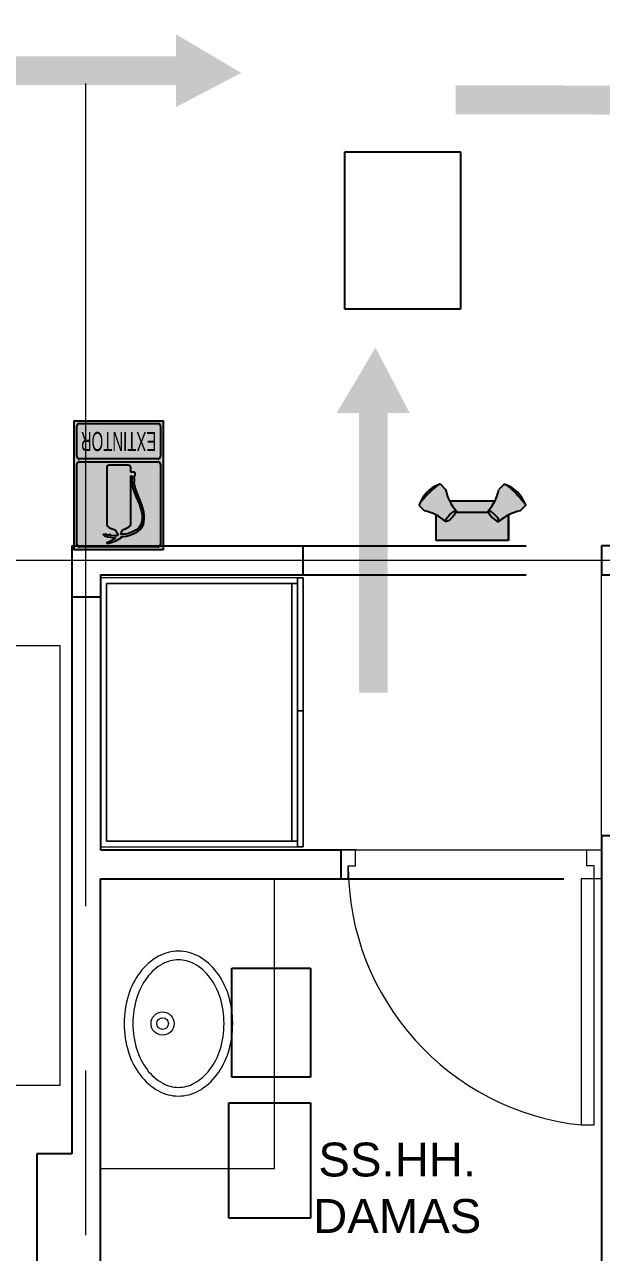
# Model space of a CAD drawing. Header units: millimetres. Extents: x 2107.8 to 2199.3, y 1778.1 to 1795.2.
# Drawn here: x 2179.58 to 2182.21, y 1783.1 to 1788.7 of the extents above; entities that cross this region are included whole.
import ezdxf

# ---------------------------------------------------------------- set-up
doc = ezdxf.new("R2010")
doc.units = ezdxf.units.MM
doc.linetypes.add('CENTRO', pattern=[2, 1.25, -0.25, 0.25, -0.25])
doc.linetypes.add('DASHED', pattern=[19.049999999999997, 12.7, -6.35])
doc.layers.get('0').update_dxf_attribs({"true_color": 0xf7f7f7})
for name, color, linetype in [('0-Simb Color 10', 10, 'Continuous'), ('0-Simb Señalización EX01', 7, 'Continuous'), ('Ruta de evacuacion 2', 10, 'Continuous'), ('TABIQUES_General', 3, 'Continuous'), ('TET-TITULOS', 2, 'Continuous')]:
    doc.layers.add(name, color=color, linetype=linetype)
doc.layers.add('0-Simb Color 255-255-214', color=7, linetype='Continuous', true_color=0xffffd6)
for name, color, linetype, lineweight in [('A_MAMPARAS_PUERTAS', 251, 'Continuous', 5), ('AR_EJES', 8, 'CENTRO', 5), ('MOBILIARIOS', 7, 'Continuous', 5), ('TEXTURAS', 253, 'Continuous', 0)]:
    doc.layers.add(name, color=color, linetype=linetype, lineweight=lineweight)
doc.styles.add('COMIN Simb Señalizacion', font='arial.ttf')
doc.styles.add('TEXTO-100', font='arial.ttf', dxfattribs={"height": 0.15})
picture_1 = doc.add_image_def('image2.png', size_in_pixel=(403, 569))
picture_2 = doc.add_image_def('image3.png', size_in_pixel=(376, 512))
picture_3 = doc.add_image_def('image4.png', size_in_pixel=(334, 463))

# ---------------------------------------------------------------- blocks, each defined once
blk = doc.blocks.new('A$C315A2A83')
at = {"layer": 'A_MAMPARAS_PUERTAS', "color": 251, "lineweight": 0}
for points in [[(0.1001035234548908, 0.8750001739967956), (0.05510352345481806, 0.8750001739967956), (0.05510352345481806, 0.8500001739969321), (-4.761350282933563e-07, 0.8500001739969321), (-4.761350282933563e-07, 0.9000001739968866), (0.1001035234548908, 0.9000001739968866)], [(0.9501035234547999, 0.8300001739969503), (0.9501035234547999, 0.875000173997023), (0.1001035234548908, 0.8750001739967956), (0.1001035234548908, 0.8300001739967229)], [(0.1001035234548908, 0.02500017399665921), (0.05510352345481806, 0.02500017399665921), (0.05510352345481806, 0.05000017399675016), (-4.761350282933563e-07, 0.05000017399675016), (-4.761350282933563e-07, 1.739967956382316e-07), (0.1001035234548908, 1.739967956382316e-07)]]:
    blk.add_lwpolyline(points, close=True, dxfattribs=at)
blk.add_arc((0.05429313398053637, 0.9259322219211299), 0.9009324123975565, 270.0515376095437, 353.8875086987646, dxfattribs=at)
blk = doc.blocks.new('SAPLS501')
at = {"color": 251, "lineweight": 0}
for points in [[(0, -0.1005673471083952, 0.07537344903932827), (-0.09867431821373174, -0.11552718367669, 0.08573328711956744), (-0.1769534719919292, -0.1554848256359165, 0.1060843289477044), (-0.2325021243595913, -0.2192815635788037, 0.1269298354248012), (-0.2502499999999976, -0.2880673471083952, 0.1269298354248071), (-0.2325021243595913, -0.3568531306379867, 0.1060843289477036), (-0.1769534719919292, -0.4206498685808739, 0.08573328711956761), (-0.09867431821373174, -0.4606075105401004, 0.07537344903933109), (0, -0.4755673471083952, 0.07537344903932854), (0.09867431821373884, -0.4606075105401004, 0.08573328711956285), (0.1769534719919346, -0.4206498685808739, 0.1060843289477047), (0.2325021243595931, -0.3568531306379938, 0.1269298354248172), (0.2502500000000012, -0.2880673471083952, 0.1269298354248121), (0.2325021243595931, -0.2192815635787966, 0.1060843289476958), (0.1769534719919346, -0.1554848256359165, 0.08573328711956296), (0.09867431821373884, -0.11552718367669, 0.07537344903933)], [(0, -0.1305673471083963, 0.07537344903932752), (-0.08978221124102959, -0.144179067272475, 0.08573328711956592), (-0.1589649866934693, -0.1794934573476041, 0.106084328947705), (-0.2062471622265747, -0.2337962789874553, 0.1269298354248007), (-0.2202500000000001, -0.2880673471084094, 0.126929835424808), (-0.2062471622265747, -0.3423384152293494, 0.1060843289477036), (-0.1589649866934693, -0.3966412368692005, 0.08573328711956575), (-0.08978221124102248, -0.4319556269443297, 0.07537344903933083), (0, -0.4455673471084083, 0.07537344903932935), (0.08978221124102959, -0.4319556269443297, 0.08573328711956257), (0.1589649866934693, -0.3966412368692005, 0.106084328947704), (0.2062471622265747, -0.3423384152293494, 0.1269298354248172), (0.2202500000000001, -0.2880673471084094, 0.1269298354248129), (0.2062471622265747, -0.2337962789874553, 0.1060843289476961), (0.1589649866934693, -0.1794934573476041, 0.08573328711956263), (0.08978221124102959, -0.144179067272475, 0.07537344903932947)]]:
    blk.add_lwpolyline(points, format="xyb", close=True, dxfattribs=at)
for radius in [0.04000000000000002, 0.02000000000000002]:
    blk.add_circle((0, -0.2333280321565923), radius, dxfattribs=at)
blk = doc.blocks.new('A$C0ACE400C')
at = {"layer": '0-Simb Color 10', "linetype": 'Continuous', "transparency": 33554687}
h = blk.add_hatch(color=256, dxfattribs=at)
h.dxf.hatch_style = 1
edge = h.paths.add_edge_path()
edge.add_line((-0.328595308979402, 0.6002599082991082), (-0.3685077059503783, 0.640172305270994))
edge.add_ellipse((-0.4483338345876291, 0.5603461766362443), major_axis=(-0.0798261286354013, -0.0798261286354013), ratio=0.1243634635091402, start_angle=179.9999999999999, end_angle=208.4524297163226)
edge.add_ellipse((-0.4483338345876291, 0.5603461766362443), major_axis=(-0.0798261286354013, -0.0798261286354013), ratio=0.1243634635091402, start_angle=208.4524297163226, end_angle=331.5475702857277)
edge.add_ellipse((-0.4483338345876291, 0.5603461766362443), major_axis=(-0.0798261286354013, -0.0798261286354013), ratio=0.1243634635091402, start_angle=331.5475702857277, end_angle=359.9999999999999)
edge.add_line((-0.5281599632235157, 0.4805200480021767), (-0.4882459581476724, 0.4406060429265608))
edge.add_arc((-0.5579262026953984, 0.1016831742296063), 0.3460116290040408, 63.065103868920005, 78.38225925947268, ccw=False)
edge.add_line((-0.4011906242508303, 0.4101600872322706), (-0.4011906242508303, 0.2162247341944976))
edge.add_line((-0.4011906242508303, 0.2162247341944976), (0.1444022172345285, 0.2162247341944976))
edge.add_line((0.1444022172345285, 0.2162247341944976), (0.1444022172345285, 0.4101600872318159))
edge.add_arc((0.3011377956800061, 0.1016831742293789), 0.346011629004191, 101.61774074020963, 116.93489613123131, ccw=False)
edge.add_line((0.231457551134099, 0.4406060429270156), (0.2713715562090329, 0.4805200480021767))
edge.add_ellipse((0.1915454275731463, 0.5603461766362443), major_axis=(0.0798261286354013, -0.0798261286354013), ratio=0.1243634635091402, start_angle=1.017777498068325e-13, end_angle=28.45242972269451)
edge.add_ellipse((0.1915454275731463, 0.5603461766362443), major_axis=(0.0798261286354013, -0.0798261286354013), ratio=0.1243634635091402, start_angle=28.45242972269451, end_angle=151.5475702813779)
edge.add_ellipse((0.1915454275731463, 0.5603461766362443), major_axis=(0.0798261286354013, -0.0798261286354013), ratio=0.1243634635091402, start_angle=151.5475702813779, end_angle=180)
edge.add_line((0.1117192989358955, 0.640172305270994), (0.07180690196400974, 0.6002599082991082))
edge.add_arc((-0.267116515192356, 0.669937485101741), 0.3460116290043061, 318.48939807515546, 348.38271024825394, ccw=False)
edge.add_ellipse((0.03189317030137317, 0.400693919365267), major_axis=(0.03991306431777999, -0.03991306431777999), ratio=0.2487269270177859, start_angle=-145.50273169015082, end_angle=179.9519534075623, ccw=False)
edge.add_line((-0.006623890762512019, 0.427965817039194), (-0.2501645162528803, 0.427965817039194))
edge.add_ellipse((-0.2886815773167655, 0.400693919365267), major_axis=(-0.03991306431777999, -0.03991306431777999), ratio=0.2487269270177859, start_angle=180.0480465924413, end_angle=505.50273169015077, ccw=False)
edge.add_arc((0.01032810817696372, 0.669937485101741), 0.3460116290043057, 191.6172897517461, 221.5106019248445, ccw=False)
h = blk.add_hatch(color=256, dxfattribs=at)
h.dxf.hatch_style = 1
edge = h.paths.add_edge_path()
edge.add_ellipse((0.1915454275731463, 0.5603461766362443), major_axis=(0.0798261286354013, -0.0798261286354013), ratio=0.1243634635091402, start_angle=28.45242972269449, end_angle=151.5475702813779, ccw=False)
edge.add_arc((0.04100574130461609, 0.4098064903687373), 0.2409747204765024, 20.6762982267718, 69.32370177386714)
edge = h.paths.add_edge_path()
edge.add_ellipse((-0.4483338345876291, 0.5603461766362443), major_axis=(-0.0798261286354013, -0.0798261286354013), ratio=0.1243634635091402, start_angle=208.4524297163226, end_angle=331.5475702857277, ccw=False)
edge.add_arc((-0.2977941483209179, 0.4098064903687373), 0.2409747204765034, 110.6762982250888, 159.3237017752529)
h = blk.add_hatch(color=256, dxfattribs=at)
h.dxf.hatch_style = 1
edge = h.paths.add_edge_path()
edge.add_line((0.04107669908989919, 0.5126447958996323), (-0.2978651061052915, 0.5126447958996323))
edge.add_arc((0.01032810817696372, 0.669937485101741), 0.3460116290043056, 207.0384201548007, 221.5106018771418)
edge.add_ellipse((-0.2886815773167655, 0.400693919365267), major_axis=(-0.03991306431777999, -0.03991306431777999), ratio=0.2487269270177859, start_angle=505.50273169015077, end_angle=540.0480465924413, ccw=False)
edge.add_line((-0.2501645162528803, 0.427965817039194), (-0.006623890762512019, 0.427965817039194))
edge.add_ellipse((0.03189317030137317, 0.400693919365267), major_axis=(0.03991306431777999, -0.03991306431777999), ratio=0.2487269270177859, start_angle=-180, end_angle=-145.50273169015082, ccw=False)
edge.add_ellipse((0.03189317030137317, 0.400693919365267), major_axis=(0.03991306431777999, -0.03991306431777999), ratio=0.2487269270177859, start_angle=-145.5027316901508, end_angle=179.9519534075623)
edge.add_arc((-0.267116515192356, 0.669937485101741), 0.3460116290043062, 318.4893980740079, 332.9615798451993)
h = blk.add_hatch(color=256, dxfattribs=at)
h.dxf.hatch_style = 1
edge = h.paths.add_edge_path()
edge.add_ellipse((0.03189317030137317, 0.400693919365267), major_axis=(0.03991306431777999, -0.03991306431777999), ratio=0.2487269270177859, start_angle=-145.5027316901508, end_angle=179.9519534075623)
edge.add_ellipse((0.03189317030137317, 0.400693919365267), major_axis=(0.03991306431777999, -0.03991306431777999), ratio=0.2487269270177859, start_angle=179.9519534075623, end_angle=180)
edge.add_ellipse((0.03189317030137317, 0.400693919365267), major_axis=(0.03991306431777999, -0.03991306431777999), ratio=0.2487269270177859, start_angle=-180, end_angle=-145.5027316901508)
edge = h.paths.add_edge_path()
edge.add_ellipse((-0.2886815773167655, 0.400693919365267), major_axis=(-0.03991306431777999, -0.03991306431777999), ratio=0.2487269270177859, start_angle=180.0480465924413, end_angle=505.5027316901508)
edge.add_ellipse((-0.2886815773167655, 0.400693919365267), major_axis=(-0.03991306431777999, -0.03991306431777999), ratio=0.2487269270177859, start_angle=505.5027316901508, end_angle=540.0480465924412)
at = {"color": 0, "linetype": 'ByBlock', "lineweight": -2}
for p, q in [((-0.3685077059512878, 0.6401723052716761), (-0.3285946416340266, 0.6002592409535055)), ((0.111719298936805, 0.6401723052716761), (0.07180623461863433, 0.6002592409535055)), ((0.111719298936805, 0.6401723052716761), (0.07180623461863433, 0.6002592409535055)), ((-0.5281599632221514, 0.4805200480006988), (-0.4882468989039808, 0.4406069836827555)), ((0.04107669908989919, 0.5126447958996323), (-0.2978651061052915, 0.5126447958996323)), ((0.2713715562076686, 0.4805200480006988), (0.2314584918899527, 0.4406069836827555)), ((0.2713715562076686, 0.4805200480006988), (0.2314584918899527, 0.4406069836827555)), ((-0.4011906242508303, 0.4101600872319295), (-0.4011906242508303, 0.2162247341944976)), ((-0.006623890762057272, 0.427965817039194), (-0.2501645162524255, 0.427965817039194)), ((0.1444022172345285, 0.2162247341944976), (0.1444022172345285, 0.4101600872319295)), ((0.1444022172345285, 0.4101600872319295), (0.1444022172345285, 0.2162247341944976)), ((0.1444022172345285, 0.2162247341944976), (-0.4011906242508303, 0.2162247341944976))]:
    blk.add_line(p, q, dxfattribs=at)
for centre, radius, start, end in [((-0.2977941483209179, 0.409806490368851), 0.2409747204764739, 110.6762982253091, 159.3237017745674), ((0.01032810817696372, 0.6699374851016273), 0.3460116290040964, 191.6175138763251, 221.5125861202359), ((-0.267116515192356, 0.6699374851016273), 0.3460116290040964, 318.487413879764, 348.3824861236748), ((-0.267116515192356, 0.6699374851016273), 0.3460116290040964, 318.487413879764, 348.3824861236748), ((0.04100574130461609, 0.409806490368851), 0.2409747204764739, 20.67629822543263, 69.32370177469087), ((0.04100574130461609, 0.409806490368851), 0.2409747204764739, 20.67629822543263, 69.32370177469087), ((-0.5579262026953984, 0.1016831742296063), 0.3460116290040944, 48.48741387974564, 78.38248612375536), ((0.3011377956800061, 0.1016831742296063), 0.3460116290040944, 101.6175138762715, 131.5125861202544), ((0.3011377956800061, 0.1016831742296063), 0.3460116290040944, 101.6175138762715, 131.5125861202544)]:
    blk.add_arc(centre, radius, start, end, dxfattribs=at)
for centre, major_axis, ratio, end_param in [((-0.4483338345876291, 0.5603461766362443), (-0.0798261286354013, -0.0798261286354013), 0.1243634635091402, 6.283185307179584), ((-0.2886815773167655, 0.400693919365267), (-0.03991306431777999, -0.03991306431777999), 0.2487269270177859, 9.42477796076938)]:
    blk.add_ellipse(centre, major_axis=major_axis, ratio=ratio, start_param=3.141592653589792, end_param=end_param, dxfattribs=at)
at = {"color": 0, "linetype": 'ByBlock', "lineweight": -2, "extrusion": (0, 0, -1)}
for centre, major_axis, ratio, end_param in [((0.1915454275731463, 0.5603461766362443), (0.0798261286354013, -0.0798261286354013), 0.1243634635091402, 6.283185307179584), ((0.1915454275731463, 0.5603461766362443), (0.0798261286354013, -0.0798261286354013), 0.1243634635091402, 6.283185307179584), ((0.03189317030137317, 0.400693919365267), (0.03991306431777999, -0.03991306431777999), 0.2487269270177859, 9.42477796076938), ((0.03189317030137317, 0.400693919365267), (0.03991306431777999, -0.03991306431777999), 0.2487269270177859, 9.42477796076938)]:
    blk.add_ellipse(centre, major_axis=major_axis, ratio=ratio, start_param=3.141592653589792, end_param=end_param, dxfattribs=at)
blk = doc.blocks.new('COMIN Simb Señalización EX01')
at = {"layer": '0-Simb Color 10'}
h = blk.add_hatch(color=256, dxfattribs=at)
h.paths.add_polyline_path([(9.65030243516776, 13.68562749057321, 0.4142135623730951), (9.088966440936927, 14.24696348480404), (-9.0889664409367, 14.24696348480393, 0.4142135623730951), (-9.650302435167534, 13.6856274905731), (-9.65030243516776, -4.864732852691417, 0.4142135623730951), (-9.088966440936927, -5.426068846922249), (9.088966440936927, -5.426068846922134, 0.4142135623730951), (9.65030243516776, -4.864732852691303)])
h.paths.add_polyline_path([(2.757931107534204, -4.069131529354876, -0.4142135623730951), (2.196595113303374, -4.630467523585707), (-2.22878402234437, -4.630467523585592, -0.4142135623730951), (-2.790120016575201, -4.069131529354763), (-2.790120016575201, -2.980223247929643), (-3.685668698207792, -2.980223247929643), (-3.815071776300555, -2.872763518175588), (-3.815071776300555, -2.161473009312658), (-3.567824389215274, -2.04326676895539), (-3.567824389215275, -1.688648719918091), (-3.675323096995271, -1.591934156697562), (-3.675323096995271, -0.7644911462307397), (-3.600073462762566, -0.7000154427851158), (-3.600073462762565, -0.4743488006388358), (-3.782821804775494, 0.5142838044591858), (-4.04081888304336, 1.223520574568716), (-4.804985343707128, 3.173165149044745), (-5.310230707038004, 4.537908824386663), (-5.590293791606657, 5.274318654951005), (-5.783791824801942, 6.133999853158243), (-5.912790812924866, 6.875474811007958), (-5.923540504107222, 7.692171310871342), (-5.816041796327226, 8.62707472312719), (-5.695851071574907, 9.07229248953558), (-5.373354050256684, 9.663323019287656), (-4.964858601501188, 10.24360771047145), (-4.534862872402977, 10.57673408237179), (-3.943618183656788, 10.94209864201253), (-3.363124084070952, 11.25373266474115), (-2.610631333654483, 11.53312917176459), (-1.804390127325862, 11.76954165247934), (-1.100815610712538, 11.81308077964195), (-0.6278202189068908, 11.81308077964195), (-0.6278202189068907, 12.04949326035693), (0.5224182890826797, 12.75873003046626), (1.737155842144602, 13.19931680415584), (2.618647580683728, 13.42498277426716), (2.704646906099015, 13.19931680415584), (2.371400193598447, 13.11334875153852), (0.8556650015832477, 12.39336547082576), (0.7696656761679609, 12.12471547440555), (1.145912051376176, 12.12471547440555), (1.855405139084942, 12.02800158321997), (2.511148872903496, 11.90979534286271), (3.295890696867444, 11.66263702357946), (3.50013842124508, 11.49070091834506), (3.564638364295433, 11.37249467798756), (2.941144602001941, 11.27578078680198), (2.801395922696672, 11.39398635512428), (2.618647580683727, 11.52293843405027), (2.371400193598443, 11.50144675691331), (2.059652863462816, 11.36174883941908), (1.85540513908495, 11.46920856917313), (1.812405476377308, 11.59816064809911), (1.113662079851116, 11.66263702357946), (0.4235922500386152, 11.65101552349415), (0.2934178090918067, 11.61323640773662), (0.2934178090918067, 11.40335317801168), (0.1800400412355429, 11.3571790018791), (0.1800400412355429, 11.22705153385664), (0.4387384400959036, 11.09975266086439), (0.5240157914311109, 10.64916667941633), (0.8070315439526893, 10.28820710470347, -0.1204073451039725), (2.572645685217708, 9.454492482403161, -0.2262401166321372), (2.757931107534432, 9.065963545779825)], flags=16)
h.paths.add_polyline_path([(-0.6752837288174759, 10.67093053070084), (-0.9942321058408652, 10.25341138480826, 0.1106209112292246), (-2.60483459425838, 9.454492482403051, 0.2262401166321635), (-2.790120016575201, 9.065963545779708), (-2.790120016575201, -2.185018425202997), (-2.965425919316431, -2.185018425202998), (-3.083674318279008, -1.980844132228184), (-3.083674318279008, -1.65846427093129), (-3.008425582024073, -1.593987895450709), (-3.008425582024074, -0.7665448849838867), (-3.083674318279008, -0.702069181538491), (-3.105174598621715, -0.1002921411829897), (-3.244923277927, 0.6519286552349965), (-3.578169990427567, 1.576085556887606), (-4.052332753258022, 2.75377704526157), (-4.697325897916696, 4.322694341543181), (-5.191821570065028, 5.730422043193803), (-5.406911477329687, 6.734386453238585), (-5.439161448854748, 7.744511407508295), (-5.36391181462204, 8.410764151309193), (-5.116664427536535, 9.09850857224682), (-4.686668698438325, 9.81849185295982), (-3.964751191115509, 10.39153469571238), (-3.180008469174039, 10.79988328166155), (-2.287767937430327, 11.15450133069884), (-1.739522911391765, 11.30494575879652), (-0.4602863132572567, 11.30494575879652), (-0.4602863132572567, 11.1974853570075), (-0.5785347122198358, 11.1974853570075), (-0.675283728817476, 11.09002562725345)], flags=0)
h.paths.add_polyline_path([(9.088966440936927, -14.24696348480393, 0.4142135623730951), (9.65030243516776, -13.6856274905731), (9.650302435167987, -6.636261960729938, 0.4142135623730951), (9.088966440937156, -6.074925966499107), (-9.088966440936927, -6.074925966499222, 0.4142135623730951), (-9.65030243516776, -6.636261960730053), (-9.65030243516776, -13.6856274905731, 0.4142135623730951), (-9.088966440936927, -14.24696348480393)])
at = {"layer": '0-Simb Color 255-255-214'}
blk.add_hatch(color=256, dxfattribs=at).paths.add_polyline_path([(-10.31153373395409, 14.90819478359026), (10.31153373395409, 14.90819478359026), (10.31153373395409, -14.90819478359026), (-10.31153373395409, -14.90819478359026)])
for p, q in [((-9.0889664409367, 14.24696348480393), (9.088966440936927, 14.24696348480404)), ((-9.65030243516776, -4.864732852691417), (-9.650302435167534, 13.6856274905731)), ((9.65030243516776, 13.68562749057321), (9.65030243516776, -4.864732852691303)), ((9.088966440936927, -5.426068846922134), (-9.088966440936927, -5.426068846922249)), ((-9.65030243516776, -13.6856274905731), (-9.65030243516776, -6.636261960730053)), ((-9.088966440936927, -6.074925966499222), (9.088966440937156, -6.074925966499107)), ((9.650302435167987, -6.636261960729938), (9.65030243516776, -13.6856274905731)), ((9.088966440936927, -14.24696348480393), (-9.088966440936927, -14.24696348480393))]:
    blk.add_line(p, q, dxfattribs=at)
for points in [[(0.8070315439526893, 10.28820710470347), (0.5240157914311112, 10.64916667941634), (0.4387384400959036, 11.09975266086439), (0.1800400412355429, 11.22705153385664), (0.1800400412355429, 11.3571790018791), (0.2934178090918067, 11.40335317801168), (0.2934178090918067, 11.61323640773662), (0.4235922500386096, 11.65101552349415), (1.11366207985111, 11.66263702357946), (1.812405476377307, 11.59816064809911), (1.85540513908495, 11.46920856917313), (2.059652863462815, 11.36174883941908), (2.371400193598447, 11.50144675691331), (2.618647580683727, 11.52293843405027), (2.801395922696656, 11.3939863551243), (2.941144602001941, 11.27578078680198), (3.564638364295433, 11.37249467798756), (3.500138421245083, 11.49070091834505), (3.295890696867445, 11.66263702357946), (2.511148872903504, 11.90979534286271), (1.85540513908495, 12.02800158321997), (1.145912051376171, 12.12471547440555), (0.7696656761679606, 12.12471547440555), (0.8556650015832474, 12.39336547082575), (2.371400193598447, 13.11334875153852), (2.704646906099014, 13.19931680415584), (2.618647580683727, 13.42498277426716), (1.737155842144602, 13.19931680415584), (0.5224182890826797, 12.75873003046626), (-0.6278202189068907, 12.04949326035694), (-0.6278202189068907, 11.81308077964195), (-1.100815610712515, 11.81308077964195), (-1.804390127325859, 11.76954165247934), (-2.610631333654509, 11.53312917176458), (-3.363124084070932, 11.25373266474116), (-3.943618183656781, 10.94209864201252), (-4.534862872402981, 10.57673408237178), (-4.964858601501192, 10.24360771047145), (-5.373354050256693, 9.663323019287645), (-5.695851071574907, 9.072292489535585), (-5.816041796327226, 8.62707472312718), (-5.923540504107223, 7.692171310871344), (-5.912790812924866, 6.875474811007961), (-5.783791824801938, 6.133999853158229), (-5.590293791606653, 5.274318654951002), (-5.310230707038044, 4.537908824386704), (-4.80498534370713, 3.173165149044733), (-4.040818883043357, 1.223520574568738), (-3.782821804775494, 0.5142838044591826), (-3.600073462762566, -0.4743488006388361), (-3.600073462762566, -0.7000154427851158), (-3.675323096995271, -0.7644911462307391), (-3.675323096995271, -1.591934156697561), (-3.567824389215275, -1.688648719918091), (-3.567824389215275, -2.04326676895539), (-3.815071776300555, -2.161473009312658), (-3.815071776300555, -2.872763518175588), (-3.685668698207791, -2.980223247929643), (-2.790120016575201, -2.980223247929643)], [(-2.790120016575201, -2.185018425202997), (-2.96542591931643, -2.185018425202997), (-3.083674318279008, -1.980844132228185), (-3.083674318279008, -1.65846427093129), (-3.008425582024074, -1.593987895450709), (-3.008425582024074, -0.7665448849838868), (-3.083674318279008, -0.7020691815384908), (-3.105174598621715, -0.1002921411829902), (-3.244923277927, 0.6519286552349968), (-3.578169990427568, 1.576085556887619), (-4.052332753258042, 2.753777045261585), (-4.697325897916699, 4.322694341543183), (-5.191821570065031, 5.730422043193811), (-5.406911477329687, 6.734386453238585), (-5.439161448854747, 7.744511407508298), (-5.363911814622043, 8.410764151309193), (-5.116664427536534, 9.098508572246828), (-4.686668698438325, 9.818491852959825), (-3.96475119111551, 10.39153469571238), (-3.180008469174026, 10.79988328166155), (-2.287767937430317, 11.15450133069885), (-1.739522911391759, 11.30494575879652), (-0.4602863132572566, 11.30494575879652), (-0.4602863132572566, 11.19748535700751), (-0.5785347122198345, 11.19748535700751), (-0.675283728817476, 11.09002562725345), (-0.675283728817476, 10.67093053070084), (-0.9942321058408652, 10.25341138480826)], [(-2.790120016575201, 9.065963545779708), (-2.790120016575201, -2.185018425202997)]]:
    blk.add_lwpolyline(points, dxfattribs=at)
blk.add_lwpolyline([(-2.790120016575201, -2.980223247929643), (-2.790120016575201, -4.069131529354763, 0.4142135623730951), (-2.22878402234437, -4.630467523585592), (2.196595113303374, -4.630467523585707, 0.4142135623730951), (2.757931107534204, -4.069131529354876), (2.757931107534432, 9.065963545779825)], format="xyb", dxfattribs=at)
for centre, radius, start, end in [((-9.0889664409367, 13.6856274905731), 0.5613359942308307, 90, 180), ((9.088966440936927, 13.68562749057321), 0.5613359942308307, 0, 90), ((-2.290120016575201, 9.065963545779708), 0.5, 129.0080192007688, 180), ((-0.016094454520271, 6.258579343931613), 4.112837986080368, 103.758233649407, 129.008019200778), ((-0.016094454520271, 6.258579343931613), 4.112837986080368, 50.99198079922202, 78.45510137958536), ((2.257931107534432, 9.065963545779825), 0.5, 0, 50.99198079921285), ((-9.088966440936927, -4.864732852691417), 0.5613359942308307, 180, 270), ((9.088966440936927, -4.864732852691303), 0.5613359942308307, 270, 0), ((-9.088966440936927, -6.636261960730053), 0.5613359942308307, 90, 180), ((9.088966440937156, -6.636261960729938), 0.5613359942308307, 0, 90), ((-9.088966440936927, -13.6856274905731), 0.5613359942308307, 180, 270), ((9.088966440936927, -13.6856274905731), 0.5613359942308307, 270, 0)]:
    blk.add_arc(centre, radius, start, end, dxfattribs=at)
at = {"layer": '0-Simb Señalización EX01'}
blk.add_lwpolyline([(-10.31153373395409, 14.90819478359026), (10.31153373395409, 14.90819478359026), (10.31153373395409, -14.90819478359026), (-10.31153373395409, -14.90819478359026)], close=True, dxfattribs=at)
at = {"layer": '0-Simb Color 255-255-214', "style": 'COMIN Simb Señalizacion', "width": 0.56}
blk.add_text('EXTINTOR', height=4.410585422119311, dxfattribs=at).set_placement((-8.690378652560637, -12.31811839148463))

msp = doc.modelspace()

# ---------------------------------------------------------------- hatches: boundary and pattern name
at = {"layer": 'Ruta de evacuacion 2', "ltscale": 0.5}
h = msp.add_hatch(color=1, dxfattribs=at)
h.dxf.hatch_style = 1
h.paths.add_polyline_path([(2182.813814623699, 1788.416571918415), (2181.547092360855, 1788.41844232232), (2181.546897462061, 1788.286448030217), (2182.813619724906, 1788.284577626311, 0.3024778194245623), (2183.545050627884, 1788.770064590941), (2183.840394524915, 1789.473794469587), (2183.900355980802, 1789.446221718703), (2183.913348216829, 1789.694202130358), (2183.663501395424, 1789.5610748585), (2183.718684273211, 1789.524874267586), (2183.423340376181, 1788.82114438894, -0.3024778194246115)])
h = msp.add_hatch(color=1, dxfattribs=at)
h.dxf.hatch_style = 1
h.paths.add_polyline_path([(2179.903564936691, 1788.550569728362), (2179.347812266545, 1788.550569728362), (2179.347785896814, 1788.419895236728), (2179.903564936691, 1788.419895236728)])
h.paths.add_polyline_path([(2179.347812266545, 1788.550569728362), (2178.464962247786, 1788.550569728356), (2178.464962247786, 1788.419895236722), (2179.347785896814, 1788.419895236728)])
h.paths.add_polyline_path([(2180.27074300401, 1788.651545471898), (2180.27074300401, 1788.550569728362), (2179.903564936691, 1788.550569728362), (2179.903564936691, 1788.419895236728), (2180.27074300401, 1788.419895236728), (2180.27074300401, 1788.318919493193), (2180.568904403873, 1788.475249727125)])
h = msp.add_hatch(color=1, dxfattribs=at)
h.dxf.hatch_style = 1
h.paths.add_polyline_path([(2181.105284883411, 1786.557567613845), (2181.105284883411, 1786.001814943698), (2181.235959375045, 1786.001788573969), (2181.235959375045, 1786.557567613845)])
h.paths.add_polyline_path([(2181.105284883411, 1786.001814943698), (2181.105284883417, 1785.649870237406), (2181.235959375051, 1785.649782403121), (2181.235959375045, 1786.001788573969)])
h.paths.add_polyline_path([(2181.004309139875, 1786.924745681164), (2181.105284883411, 1786.924745681164), (2181.105284883411, 1786.557567613845), (2181.235959375045, 1786.557567613845), (2181.235959375045, 1786.924745681164), (2181.33693511858, 1786.924745681164), (2181.180604884648, 1787.222907081026)])

# ---------------------------------------------------------------- linework, layer by layer
at = {"color": 7}
for p, q in [((2179.795816182031, 1786.319173608451), (2180.851771669984, 1786.319173608451)), ((2179.795816182031, 1786.319173608451), (2179.79581618203, 1783.547290452573)), ((2180.851771669984, 1786.187179172457), (2180.851771669984, 1786.319173608451)), ((2182.976882089489, 1786.319173608451), (2182.211314360724, 1786.319173608451)), ((2182.211314360724, 1786.319173608451), (2182.211314360724, 1786.187179172457)), ((2179.927810618025, 1786.187179172457), (2180.851771669984, 1786.187179172457)), ((2179.927810618025, 1786.187179172457), (2179.927810618025, 1784.933232030512)), ((2182.211314360724, 1786.187179172457), (2184.679610313815, 1786.187179172457)), ((2182.211314360724, 1784.999229248509), (2182.343308796718, 1784.999229248509)), ((2182.211314360724, 1784.999229248509), (2182.211314360724, 1782.161348874634)), ((2179.927810618025, 1784.933232030512), (2181.023364436776, 1784.933232030512)), ((2181.023364436775, 1784.933232030512), (2181.023364436777, 1784.801237594518)), ((2179.927810618025, 1782.161348874634), (2179.927810618025, 1784.801237594518)), ((2179.927810618025, 1784.801237594518), (2181.023364436776, 1784.801237594518)), ((2179.795816182031, 1783.547290452573), (2179.637422858838, 1783.547290452573)), ((2179.637422858838, 1783.547290452573), (2179.637422858838, 1782.161348874633))]:
    msp.add_line(p, q, dxfattribs=at)
at = {"color": 7, "linetype": 'DASHED', "ltscale": 0.08}
for p, q in [((2180.851771669984, 1786.319173608451), (2182.211314360724, 1786.319173608451)), ((2180.851771669984, 1786.187179172457), (2182.211314360724, 1786.187179172457)), ((2181.023364436776, 1784.801100320845), (2182.211314360724, 1784.801100320845))]:
    msp.add_line(p, q, dxfattribs=at)
msp.add_line((2179.927810618025, 1786.085556548801), (2179.795816182031, 1786.085556548801))
at = {"layer": 'AR_EJES', "ltscale": 3}
for p, q in [((2179.858459324808, 1794.426907809937), (2179.858459324808, 1780.565759126719)), ((2172.584270201628, 1786.253176390454), (2187.57524821788, 1786.253176390454))]:
    msp.add_line(p, q, dxfattribs=at)
at = {"layer": 'MOBILIARIOS', "lineweight": 5, "extrusion": (-2.237669960157992e-27, -4.884075215353406e-28, -1)}
for p, q in [((2179.927810618025, 1786.173979728857, 0.08404969436776596), (2179.927810618025, 1784.946431474113, 0.08404969436776596)), ((2179.927810618025, 1784.946431474113, 0.08404969436776596), (2180.825372782784, 1784.946431474113, 0.08404969436776596))]:
    msp.add_line(p, q, dxfattribs=at)
at = {"layer": 'MOBILIARIOS', "lineweight": 5}
for p, q in [((2180.825372782786, 1786.17397972886, 0.08404969436776596), (2179.927810618025, 1786.173979728857, 0.08404969436776596)), ((2180.825372782784, 1786.14758084166, 0.6252268819439596), (2179.954209505223, 1786.14758084166, 0.6252268819439596)), ((2180.798973895586, 1786.14758084166, 0.08404969436776621), (2179.954209505223, 1786.14758084166, 0.08404969436776621)), ((2179.954209505223, 1786.14758084166, 0.08404969436776621), (2179.954209505223, 1784.972830361312, 0.08404969436776621)), ((2180.798973895584, 1784.972830361312, 0.08404969436776621), (2180.798973895586, 1786.14758084166, 0.08404969436776621)), ((2180.825372782786, 1785.566805323287, 0.9420135283300236), (2180.825372782786, 1786.17397972886, 0.9420135283300236)), ((2180.825372782786, 1786.17397972886, 0.9420135283300236), (2180.851771669985, 1786.17397972886, 0.9420135283300236)), ((2180.851771669985, 1786.17397972886, 0.9420135283300236), (2180.851771669985, 1785.566805323287, 0.9420135283300236)), ((2180.825372782786, 1784.946431474114, 0.9420135283300236), (2180.825372782786, 1785.566805323287, 0.9420135283300236)), ((2180.851771669985, 1785.566805323287, 0.9420135283300236), (2180.825372782786, 1785.566805323287, 0.9420135283300236)), ((2180.851771669985, 1785.566805323287, 0.9420135283300236), (2180.851771669985, 1784.946431474114, 0.9420135283300236)), ((2179.954209505223, 1784.972830361312, 0.6252268819439596), (2180.825372782784, 1784.972830361312, 0.6252268819439596)), ((2179.954209505223, 1784.972830361312, 0.08404969436776621), (2180.798973895584, 1784.972830361312, 0.08404969436776621)), ((2180.851771669985, 1784.946431474114, 0.9420135283300236), (2180.825372782786, 1784.946431474114, 0.9420135283300236))]:
    msp.add_line(p, q, dxfattribs=at)
for points in [[(2176.547326769258, 1783.859215599669), (2176.547326769258, 1785.86553102678), (2179.741592120318, 1785.86553102678), (2179.741592120318, 1783.859215599669), (2176.547326769258, 1783.859215599669)], [(2179.927810618025, 1784.801237594518), (2179.927810618025, 1783.481293234576), (2180.71977723399, 1783.481293234576), (2180.71977723399, 1784.801237594518), (2179.927810618025, 1784.801237594518)]]:
    msp.add_lwpolyline(points, dxfattribs=at)
at = {"layer": 'TEXTURAS', "lineweight": 5, "extrusion": (-4.229411894809561e-12, 1, 4.390605440871956e-39)}
for p, q in [((2179.927810618025, 1786.173979728857, 0.08404969436776596), (2179.927810618025, 1786.173979728857, 0.9420135283300236)), ((2180.825372782784, 1786.17397972886, 0.08404969436776596), (2180.825372782784, 1786.17397972886, 0.9420135283300236))]:
    msp.add_line(p, q, dxfattribs=at)
at = {"layer": 'TEXTURAS', "lineweight": 5, "extrusion": (-1, 7.960204194457796e-16, 1.037932197158071e-27)}
for p, q in [((2179.927810618025, 1786.173979728857, 0.9420135283300236), (2179.927810618025, 1784.946431474113, 0.9420135283300236)), ((2179.927810618025, 1786.173979728857, 0.08404969436776596), (2179.927810618025, 1786.173979728857, 0.9420135283300236)), ((2179.927810618025, 1786.173979728857, 0.08404969436776596), (2179.927810618025, 1784.946431474113, 0.08404969436776596)), ((2179.954209505223, 1786.14758084166, 0.08404969436776621), (2179.954209505223, 1784.972830361312, 0.08404969436776621)), ((2179.954209505223, 1786.14758084166, 0.004853032771250113), (2179.954209505223, 1786.14758084166, 0.08404969436776621)), ((2179.954209505223, 1784.972830361312, 0.004853032771250113), (2179.954209505223, 1786.14758084166, 0.004853032771250113)), ((2179.954209505223, 1784.972830361312, 0.004853032771250113), (2179.954209505223, 1784.972830361312, 0.08404969436776621)), ((2179.927810618025, 1784.946431474113, 0.08404969436776596), (2179.927810618025, 1784.946431474113, 0.9420135283300236))]:
    msp.add_line(p, q, dxfattribs=at)
at = {"layer": 'TEXTURAS', "lineweight": 5}
for p, q in [((2179.927810618025, 1786.173979728857, 0.9420135283300236), (2179.927810618025, 1784.946431474113, 0.9420135283300236)), ((2179.954209505223, 1784.972830361312, 0.9420135283300236), (2179.954209505223, 1786.14758084166, 0.9420135283300236)), ((2179.954209505223, 1786.14758084166, 0.9420135283300236), (2180.825372782784, 1786.14758084166, 0.9420135283300236)), ((2180.825372782784, 1786.14758084166, 0.1104485815666047), (2179.954209505223, 1786.14758084166, 0.1104485815666047)), ((2179.954209505223, 1786.14758084166, 0.1104485815666047), (2179.954209505223, 1784.972830361312, 0.1104485815666047)), ((2179.954209505223, 1786.14758084166, 0.6252268819439596), (2179.954209505223, 1784.972830361312, 0.6252268819439596)), ((2180.825372782784, 1786.14758084166, 0.9420135283300236), (2180.825372782784, 1786.17397972886, 0.9420135283300236)), ((2180.825372782784, 1784.972830361312, 0.1104485815666047), (2180.825372782784, 1786.14758084166, 0.1104485815666047)), ((2180.825372782784, 1784.972830361312, 0.6252268819439596), (2180.825372782784, 1786.14758084166, 0.6252268819439596)), ((2180.825372782786, 1785.566805323287, 0.9420135283300236), (2180.851771669985, 1785.566805323287, 0.9420135283300236)), ((2180.825372782784, 1784.972830361312, 0.9420135283300236), (2179.954209505223, 1784.972830361312, 0.9420135283300236)), ((2179.954209505223, 1784.972830361312, 0.1104485815666047), (2180.825372782784, 1784.972830361312, 0.1104485815666047)), ((2180.825372782784, 1784.946431474113, 0.9420135283300236), (2180.825372782784, 1784.972830361312, 0.9420135283300236)), ((2179.927810618025, 1784.946431474113, 0.9420135283300236), (2180.825372782784, 1784.946431474113, 0.9420135283300236))]:
    msp.add_line(p, q, dxfattribs=at)
at = {"layer": 'TEXTURAS', "lineweight": 5, "extrusion": (1, -3.928195987698951e-13, -1.037932197158071e-27)}
for p, q in [((2179.954209505223, 1784.972830361312, 0.9420135283300236), (2179.954209505223, 1786.14758084166, 0.9420135283300236)), ((2179.954209505223, 1786.14758084166, 0.08404969436776596), (2179.954209505223, 1786.14758084166, 0.9420135283300236)), ((2179.954209505223, 1784.972830361312, 0.08404969436776596), (2179.954209505223, 1786.14758084166, 0.08404969436776596)), ((2179.954209505223, 1784.972830361312, 0.08404969436776596), (2179.954209505223, 1784.972830361312, 0.9420135283300236))]:
    msp.add_line(p, q, dxfattribs=at)
at = {"layer": 'TEXTURAS', "lineweight": 5, "extrusion": (-7.960204194457796e-16, -1, 6.355501714908054e-44)}
for p, q in [((2179.954209505223, 1786.14758084166, 0.9420135283300236), (2180.825372782784, 1786.14758084166, 0.9420135283300236)), ((2179.954209505223, 1786.14758084166, 0.08404969436776596), (2179.954209505223, 1786.14758084166, 0.9420135283300236)), ((2179.954209505223, 1786.14758084166, 0.08404969436776596), (2180.825372782784, 1786.14758084166, 0.08404969436776596)), ((2180.825372782784, 1786.14758084166, 0.08404969436776596), (2180.825372782784, 1786.14758084166, 0.9420135283300236)), ((2179.954209505223, 1784.972830361312, 0.1104485815666047), (2180.825372782784, 1784.972830361312, 0.1104485815666047)), ((2179.954209505223, 1784.972830361312, 0.08404969436776596), (2179.954209505223, 1784.972830361312, 0.1104485815666047)), ((2180.825372782784, 1784.972830361312, 0.08404969436776596), (2179.954209505223, 1784.972830361312, 0.08404969436776596)), ((2179.954209505223, 1784.972830361312, 0.6252268819439596), (2180.825372782784, 1784.972830361312, 0.6252268819439596)), ((2179.954209505223, 1784.972830361312, 0.5988279947451207), (2179.954209505223, 1784.972830361312, 0.6252268819439596)), ((2180.825372782784, 1784.972830361312, 0.5988279947451207), (2179.954209505223, 1784.972830361312, 0.5988279947451207)), ((2179.954209505223, 1784.972830361312, 0.08404969436776621), (2180.798973895584, 1784.972830361312, 0.08404969436776621)), ((2179.954209505223, 1784.972830361312, 0.004853032771250113), (2179.954209505223, 1784.972830361312, 0.08404969436776621)), ((2180.798973895584, 1784.972830361312, 0.004853032771250113), (2179.954209505223, 1784.972830361312, 0.004853032771250113)), ((2180.798973895584, 1784.972830361312, 0.004853032771250113), (2180.798973895584, 1784.972830361312, 0.08404969436776621)), ((2180.825372782784, 1784.972830361312, 0.08404969436776596), (2180.825372782784, 1784.972830361312, 0.1104485815666047)), ((2180.825372782784, 1784.972830361312, 0.5988279947451207), (2180.825372782784, 1784.972830361312, 0.6252268819439596)), ((2179.927810618025, 1784.946431474113, 0.9420135283300236), (2180.825372782784, 1784.946431474113, 0.9420135283300236)), ((2179.927810618025, 1784.946431474113, 0.08404969436776596), (2179.927810618025, 1784.946431474113, 0.9420135283300236)), ((2179.927810618025, 1784.946431474113, 0.08404969436776596), (2180.825372782784, 1784.946431474113, 0.08404969436776596)), ((2180.825372782784, 1784.946431474113, 0.08404969436776596), (2180.825372782784, 1784.946431474113, 0.9420135283300236))]:
    msp.add_line(p, q, dxfattribs=at)
at = {"layer": 'TEXTURAS', "lineweight": 5, "extrusion": (-2.237669960157992e-27, -4.884075215353406e-28, -1)}
for p, q in [((2179.954209505223, 1786.14758084166, 0.08404969436776596), (2180.825372782784, 1786.14758084166, 0.08404969436776596)), ((2179.954209505223, 1784.972830361312, 0.08404969436776596), (2179.954209505223, 1786.14758084166, 0.08404969436776596)), ((2180.825372782784, 1786.14758084166, 0.08404969436776596), (2180.825372782784, 1786.17397972886, 0.08404969436776596)), ((2180.825372782784, 1784.972830361312, 0.08404969436776596), (2179.954209505223, 1784.972830361312, 0.08404969436776596)), ((2180.825372782784, 1784.946431474113, 0.08404969436776596), (2180.825372782784, 1784.972830361312, 0.08404969436776596))]:
    msp.add_line(p, q, dxfattribs=at)
at = {"layer": 'TEXTURAS', "lineweight": 5, "extrusion": (7.960204194457796e-16, 1, -6.355501714908054e-44)}
for p, q in [((2180.825372782784, 1786.14758084166, 0.1104485815666047), (2179.954209505223, 1786.14758084166, 0.1104485815666047)), ((2179.954209505223, 1786.14758084166, 0.08404969436776596), (2179.954209505223, 1786.14758084166, 0.1104485815666047)), ((2179.954209505223, 1786.14758084166, 0.08404969436776596), (2180.825372782784, 1786.14758084166, 0.08404969436776596)), ((2180.825372782784, 1786.14758084166, 0.6252268819439596), (2179.954209505223, 1786.14758084166, 0.6252268819439596)), ((2179.954209505223, 1786.14758084166, 0.5988279947451207), (2179.954209505223, 1786.14758084166, 0.6252268819439596)), ((2179.954209505223, 1786.14758084166, 0.5988279947451207), (2180.825372782784, 1786.14758084166, 0.5988279947451207)), ((2180.798973895586, 1786.14758084166, 0.08404969436776621), (2179.954209505223, 1786.14758084166, 0.08404969436776621)), ((2179.954209505223, 1786.14758084166, 0.004853032771250113), (2179.954209505223, 1786.14758084166, 0.08404969436776621)), ((2179.954209505223, 1786.14758084166, 0.004853032771250113), (2180.798973895586, 1786.14758084166, 0.004853032771250113)), ((2180.798973895586, 1786.14758084166, 0.004853032771250113), (2180.798973895586, 1786.14758084166, 0.08404969436776621)), ((2180.825372782784, 1786.14758084166, 0.08404969436776596), (2180.825372782784, 1786.14758084166, 0.1104485815666047)), ((2180.825372782784, 1786.14758084166, 0.5988279947451207), (2180.825372782784, 1786.14758084166, 0.6252268819439596)), ((2180.825372782784, 1784.972830361312, 0.9420135283300236), (2179.954209505223, 1784.972830361312, 0.9420135283300236)), ((2179.954209505223, 1784.972830361312, 0.08404969436776596), (2179.954209505223, 1784.972830361312, 0.9420135283300236)), ((2180.825372782784, 1784.972830361312, 0.08404969436776596), (2179.954209505223, 1784.972830361312, 0.08404969436776596)), ((2180.825372782784, 1784.972830361312, 0.08404969436776596), (2180.825372782784, 1784.972830361312, 0.9420135283300236))]:
    msp.add_line(p, q, dxfattribs=at)
at = {"layer": 'TEXTURAS', "lineweight": 5, "extrusion": (-1, 3.928195987698951e-13, 1.037932197158071e-27)}
for p, q in [((2179.954209505223, 1786.14758084166, 0.1104485815666047), (2179.954209505223, 1784.972830361312, 0.1104485815666047)), ((2179.954209505223, 1786.14758084166, 0.08404969436776596), (2179.954209505223, 1786.14758084166, 0.1104485815666047)), ((2179.954209505223, 1784.972830361312, 0.08404969436776596), (2179.954209505223, 1786.14758084166, 0.08404969436776596)), ((2179.954209505223, 1786.14758084166, 0.6252268819439596), (2179.954209505223, 1784.972830361312, 0.6252268819439596)), ((2179.954209505223, 1786.14758084166, 0.5988279947451207), (2179.954209505223, 1786.14758084166, 0.6252268819439596)), ((2179.954209505223, 1784.972830361312, 0.5988279947451207), (2179.954209505223, 1786.14758084166, 0.5988279947451207)), ((2179.954209505223, 1784.972830361312, 0.08404969436776596), (2179.954209505223, 1784.972830361312, 0.1104485815666047)), ((2179.954209505223, 1784.972830361312, 0.5988279947451207), (2179.954209505223, 1784.972830361312, 0.6252268819439596))]:
    msp.add_line(p, q, dxfattribs=at)
at = {"layer": 'TEXTURAS', "lineweight": 5, "extrusion": (-6.176807981751097e-28, -8.400030935687814e-29, -1)}
for p, q in [((2179.954209505223, 1786.14758084166, 0.08404969436776596), (2180.825372782784, 1786.14758084166, 0.08404969436776596)), ((2179.954209505223, 1784.972830361312, 0.08404969436776596), (2179.954209505223, 1786.14758084166, 0.08404969436776596)), ((2180.825372782784, 1786.14758084166, 0.08404969436776596), (2180.825372782784, 1784.972830361312, 0.08404969436776596)), ((2180.825372782784, 1784.972830361312, 0.08404969436776596), (2179.954209505223, 1784.972830361312, 0.08404969436776596))]:
    msp.add_line(p, q, dxfattribs=at)
at = {"layer": 'TEXTURAS', "lineweight": 5, "extrusion": (-1.037932197158071e-27, 7.626602057889667e-43, -1)}
for p, q in [((2179.954209505223, 1786.14758084166, 0.5988279947451207), (2180.825372782784, 1786.14758084166, 0.5988279947451207)), ((2179.954209505223, 1784.972830361312, 0.5988279947451207), (2179.954209505223, 1786.14758084166, 0.5988279947451207)), ((2179.954209505223, 1786.14758084166, 0.004853032771250113), (2180.798973895586, 1786.14758084166, 0.004853032771250113)), ((2179.954209505223, 1784.972830361312, 0.004853032771250113), (2179.954209505223, 1786.14758084166, 0.004853032771250113)), ((2180.798973895586, 1786.14758084166, 0.004853032771250113), (2180.798973895584, 1784.972830361312, 0.004853032771250113)), ((2180.825372782784, 1786.14758084166, 0.5988279947451207), (2180.825372782784, 1784.972830361312, 0.5988279947451207)), ((2180.825372782784, 1784.972830361312, 0.5988279947451207), (2179.954209505223, 1784.972830361312, 0.5988279947451207)), ((2180.798973895584, 1784.972830361312, 0.004853032771250113), (2179.954209505223, 1784.972830361312, 0.004853032771250113))]:
    msp.add_line(p, q, dxfattribs=at)
at = {"layer": 'TEXTURAS', "lineweight": 5, "extrusion": (1, -7.848431771203444e-13, -1.037932197158071e-27)}
for p, q in [((2180.798973895584, 1784.972830361312, 0.08404969436776621), (2180.798973895586, 1786.14758084166, 0.08404969436776621)), ((2180.798973895586, 1786.14758084166, 0.004853032771250113), (2180.798973895586, 1786.14758084166, 0.08404969436776621)), ((2180.798973895586, 1786.14758084166, 0.004853032771250113), (2180.798973895584, 1784.972830361312, 0.004853032771250113)), ((2180.798973895584, 1784.972830361312, 0.004853032771250113), (2180.798973895584, 1784.972830361312, 0.08404969436776621))]:
    msp.add_line(p, q, dxfattribs=at)
at = {"layer": 'TEXTURAS', "lineweight": 5, "extrusion": (1, -7.960204194457796e-16, -1.037932197158071e-27)}
for p, q in [((2180.825372782784, 1786.14758084166, 0.9420135283300236), (2180.825372782784, 1786.17397972886, 0.9420135283300236)), ((2180.825372782784, 1786.17397972886, 0.08404969436776596), (2180.825372782784, 1786.17397972886, 0.9420135283300236)), ((2180.825372782784, 1786.14758084166, 0.08404969436776596), (2180.825372782784, 1786.17397972886, 0.08404969436776596)), ((2180.825372782784, 1786.14758084166, 0.08404969436776596), (2180.825372782784, 1786.14758084166, 0.9420135283300236)), ((2180.825372782784, 1784.972830361312, 0.1104485815666047), (2180.825372782784, 1786.14758084166, 0.1104485815666047)), ((2180.825372782784, 1786.14758084166, 0.08404969436776596), (2180.825372782784, 1786.14758084166, 0.1104485815666047)), ((2180.825372782784, 1786.14758084166, 0.08404969436776596), (2180.825372782784, 1784.972830361312, 0.08404969436776596)), ((2180.825372782784, 1784.972830361312, 0.6252268819439596), (2180.825372782784, 1786.14758084166, 0.6252268819439596)), ((2180.825372782784, 1786.14758084166, 0.5988279947451207), (2180.825372782784, 1786.14758084166, 0.6252268819439596)), ((2180.825372782784, 1786.14758084166, 0.5988279947451207), (2180.825372782784, 1784.972830361312, 0.5988279947451207)), ((2180.825372782784, 1784.946431474113, 0.9420135283300236), (2180.825372782784, 1784.972830361312, 0.9420135283300236)), ((2180.825372782784, 1784.972830361312, 0.08404969436776596), (2180.825372782784, 1784.972830361312, 0.9420135283300236)), ((2180.825372782784, 1784.946431474113, 0.08404969436776596), (2180.825372782784, 1784.972830361312, 0.08404969436776596)), ((2180.825372782784, 1784.972830361312, 0.08404969436776596), (2180.825372782784, 1784.972830361312, 0.1104485815666047)), ((2180.825372782784, 1784.972830361312, 0.5988279947451207), (2180.825372782784, 1784.972830361312, 0.6252268819439596)), ((2180.825372782784, 1784.946431474113, 0.08404969436776596), (2180.825372782784, 1784.946431474113, 0.9420135283300236))]:
    msp.add_line(p, q, dxfattribs=at)
at = {"layer": 'TEXTURAS', "lineweight": 5, "extrusion": (-1, 6.735557395310443e-16, 0)}
for p, q in [((2180.825372782786, 1785.566805323287, 0.9420135283300236), (2180.825372782786, 1786.17397972886, 0.9420135283300236)), ((2180.825372782786, 1786.17397972886, 0.08404969436776596), (2180.825372782786, 1786.17397972886, 0.9420135283300236)), ((2180.825372782786, 1786.17397972886, 0.08404969436776596), (2180.825372782786, 1785.566805323287, 0.08404969436776596)), ((2180.825372782786, 1784.946431474114, 0.9420135283300236), (2180.825372782786, 1785.566805323287, 0.9420135283300236)), ((2180.825372782786, 1785.566805323287, 0.08404969436776596), (2180.825372782786, 1785.566805323287, 0.9420135283300236)), ((2180.825372782786, 1785.566805323287, 0.08404969436776596), (2180.825372782786, 1784.946431474114, 0.08404969436776596)), ((2180.825372782786, 1785.566805323287, 0.08404969436776596), (2180.825372782786, 1785.566805323287, 0.9420135283300236)), ((2180.825372782786, 1784.946431474114, 0.08404969436776596), (2180.825372782786, 1784.946431474114, 0.9420135283300236))]:
    msp.add_line(p, q, dxfattribs=at)
at = {"layer": 'TEXTURAS', "lineweight": 5, "extrusion": (6.735557395310443e-16, 1, 0)}
for p, q in [((2180.825372782786, 1786.17397972886, 0.9420135283300236), (2180.851771669985, 1786.17397972886, 0.9420135283300236)), ((2180.825372782786, 1786.17397972886, 0.08404969436776596), (2180.825372782786, 1786.17397972886, 0.9420135283300236)), ((2180.851771669985, 1786.17397972886, 0.08404969436776596), (2180.825372782786, 1786.17397972886, 0.08404969436776596)), ((2180.851771669985, 1786.17397972886, 0.08404969436776596), (2180.851771669985, 1786.17397972886, 0.9420135283300236)), ((2180.825372782786, 1785.566805323287, 0.9420135283300236), (2180.851771669985, 1785.566805323287, 0.9420135283300236)), ((2180.825372782786, 1785.566805323287, 0.08404969436776596), (2180.825372782786, 1785.566805323287, 0.9420135283300236)), ((2180.851771669985, 1785.566805323287, 0.08404969436776596), (2180.825372782786, 1785.566805323287, 0.08404969436776596)), ((2180.851771669985, 1785.566805323287, 0.08404969436776596), (2180.851771669985, 1785.566805323287, 0.9420135283300236))]:
    msp.add_line(p, q, dxfattribs=at)
at = {"layer": 'TEXTURAS', "lineweight": 5, "extrusion": (1.412885203317319e-25, -1.491378825794632e-28, -1)}
for p, q in [((2180.825372782786, 1786.17397972886, 0.08404969436776596), (2180.825372782786, 1785.566805323287, 0.08404969436776596)), ((2180.851771669985, 1786.17397972886, 0.08404969436776596), (2180.825372782786, 1786.17397972886, 0.08404969436776596)), ((2180.851771669985, 1785.566805323287, 0.08404969436776596), (2180.851771669985, 1786.17397972886, 0.08404969436776596)), ((2180.825372782786, 1785.566805323287, 0.08404969436776596), (2180.851771669985, 1785.566805323287, 0.08404969436776596))]:
    msp.add_line(p, q, dxfattribs=at)
at = {"layer": 'TEXTURAS', "lineweight": 5, "extrusion": (1, -6.735557395310443e-16, 0)}
for p, q in [((2180.851771669985, 1786.17397972886, 0.9420135283300236), (2180.851771669985, 1785.566805323287, 0.9420135283300236)), ((2180.851771669985, 1786.17397972886, 0.08404969436776596), (2180.851771669985, 1786.17397972886, 0.9420135283300236)), ((2180.851771669985, 1785.566805323287, 0.08404969436776596), (2180.851771669985, 1786.17397972886, 0.08404969436776596)), ((2180.851771669985, 1785.566805323287, 0.9420135283300236), (2180.851771669985, 1784.946431474114, 0.9420135283300236)), ((2180.851771669985, 1785.566805323287, 0.08404969436776596), (2180.851771669985, 1785.566805323287, 0.9420135283300236)), ((2180.851771669985, 1784.946431474114, 0.08404969436776596), (2180.851771669985, 1785.566805323287, 0.08404969436776596)), ((2180.851771669985, 1785.566805323287, 0.08404969436776596), (2180.851771669985, 1785.566805323287, 0.9420135283300236)), ((2180.851771669985, 1784.946431474114, 0.08404969436776596), (2180.851771669985, 1784.946431474114, 0.9420135283300236))]:
    msp.add_line(p, q, dxfattribs=at)
at = {"layer": 'TEXTURAS', "color": 251, "lineweight": 0}
for p, q in [((2182.211314360724, 1784.999229248509), (2182.211314360724, 1786.187179172457)), ((2181.023364436775, 1784.933232030512), (2182.211314360724, 1784.933232030512))]:
    msp.add_line(p, q, dxfattribs=at)
at = {"layer": 'TEXTURAS', "lineweight": 5, "extrusion": (1.412885203317319e-25, -9.508948219695295e-41, -1)}
for p, q in [((2180.825372782786, 1785.566805323287, 0.08404969436776596), (2180.825372782786, 1784.946431474114, 0.08404969436776596)), ((2180.851771669985, 1785.566805323287, 0.08404969436776596), (2180.825372782786, 1785.566805323287, 0.08404969436776596)), ((2180.851771669985, 1784.946431474114, 0.08404969436776596), (2180.851771669985, 1785.566805323287, 0.08404969436776596)), ((2180.825372782786, 1784.946431474114, 0.08404969436776596), (2180.851771669985, 1784.946431474114, 0.08404969436776596))]:
    msp.add_line(p, q, dxfattribs=at)
at = {"layer": 'TEXTURAS', "lineweight": 5, "extrusion": (-6.735557395310443e-16, -1, 0)}
for p, q in [((2180.851771669985, 1785.566805323287, 0.9420135283300236), (2180.825372782786, 1785.566805323287, 0.9420135283300236)), ((2180.825372782786, 1785.566805323287, 0.08404969436776596), (2180.825372782786, 1785.566805323287, 0.9420135283300236)), ((2180.825372782786, 1785.566805323287, 0.08404969436776596), (2180.851771669985, 1785.566805323287, 0.08404969436776596)), ((2180.851771669985, 1785.566805323287, 0.08404969436776596), (2180.851771669985, 1785.566805323287, 0.9420135283300236)), ((2180.851771669985, 1784.946431474114, 0.9420135283300236), (2180.825372782786, 1784.946431474114, 0.9420135283300236)), ((2180.825372782786, 1784.946431474114, 0.08404969436776596), (2180.825372782786, 1784.946431474114, 0.9420135283300236)), ((2180.825372782786, 1784.946431474114, 0.08404969436776596), (2180.851771669985, 1784.946431474114, 0.08404969436776596)), ((2180.851771669985, 1784.946431474114, 0.08404969436776596), (2180.851771669985, 1784.946431474114, 0.9420135283300236))]:
    msp.add_line(p, q, dxfattribs=at)

# ---------------------------------------------------------------- block references
at = {"color": 7, "xscale": 1.319944359941935, "yscale": 1.319944359941935, "zscale": 1.319944359941935, "rotation": 270}
msp.add_blockref('A$C315A2A83', (2181.02336420711, 1784.93323140204), dxfattribs=at)
at = {"xscale": 1.319944359941935, "yscale": 1.319944359941935, "zscale": 1.319944359941935, "rotation": 90}
msp.add_blockref('SAPLS501', (2179.902243851425, 1784.141265414547), dxfattribs=at)
at = {"layer": '0-Simb Señalización EX01', "color": 7, "xscale": 0.01973853622270093, "yscale": 0.01973853622270093, "zscale": 0.01973853622270093, "rotation": 180}
msp.add_blockref('COMIN Simb Señalización EX01', (2180.010002855431, 1786.595430005999), dxfattribs=at)
at = {"layer": '0-Simb Señalización EX01', "color": 7, "xscale": 0.6066363887595514, "yscale": 0.6066363887595514, "zscale": 0.6066363887595514}
msp.add_blockref('A$C0ACE400C', (2181.700243475241, 1786.211573840726), dxfattribs=at)

# ---------------------------------------------------------------- texts
at = {"layer": 'TET-TITULOS', "color": 7, "insert": (2180.914532777415, 1783.598687483928), "char_height": 0.154369353138678, "attachment_point": 1, "style": 'TEXTO-100'}
msp.add_mtext_dynamic_manual_height_columns('\\pxqc;SS.HH.\\PDAMAS', width=0.7311840535662668, gutter_width=0.25, heights=[0], dxfattribs=at)

# ---------------------------------------------------------------- pictures from other files: only their frames are drawn
at = {"layer": 'TABIQUES_General', "color": 7}
image = msp.add_image(picture_2, insert=(2181.041302366575, 1787.397421522874), size_in_units=(0.5272623814553268, 0.7179743066625726), dxfattribs=at)
image.dxf.flags = 7
image = msp.add_image(picture_3, insert=(2180.525748390621, 1783.896506889816), size_in_units=(0.3591164769954871, 0.49781715224224654), dxfattribs=at)
image.dxf.flags = 7
image = msp.add_image(picture_1, insert=(2180.511993402745, 1783.254093668291), size_in_units=(0.37287146487102296, 0.5264611997806751), dxfattribs=at)
image.dxf.flags = 7

doc.saveas('drawing.dxf')
